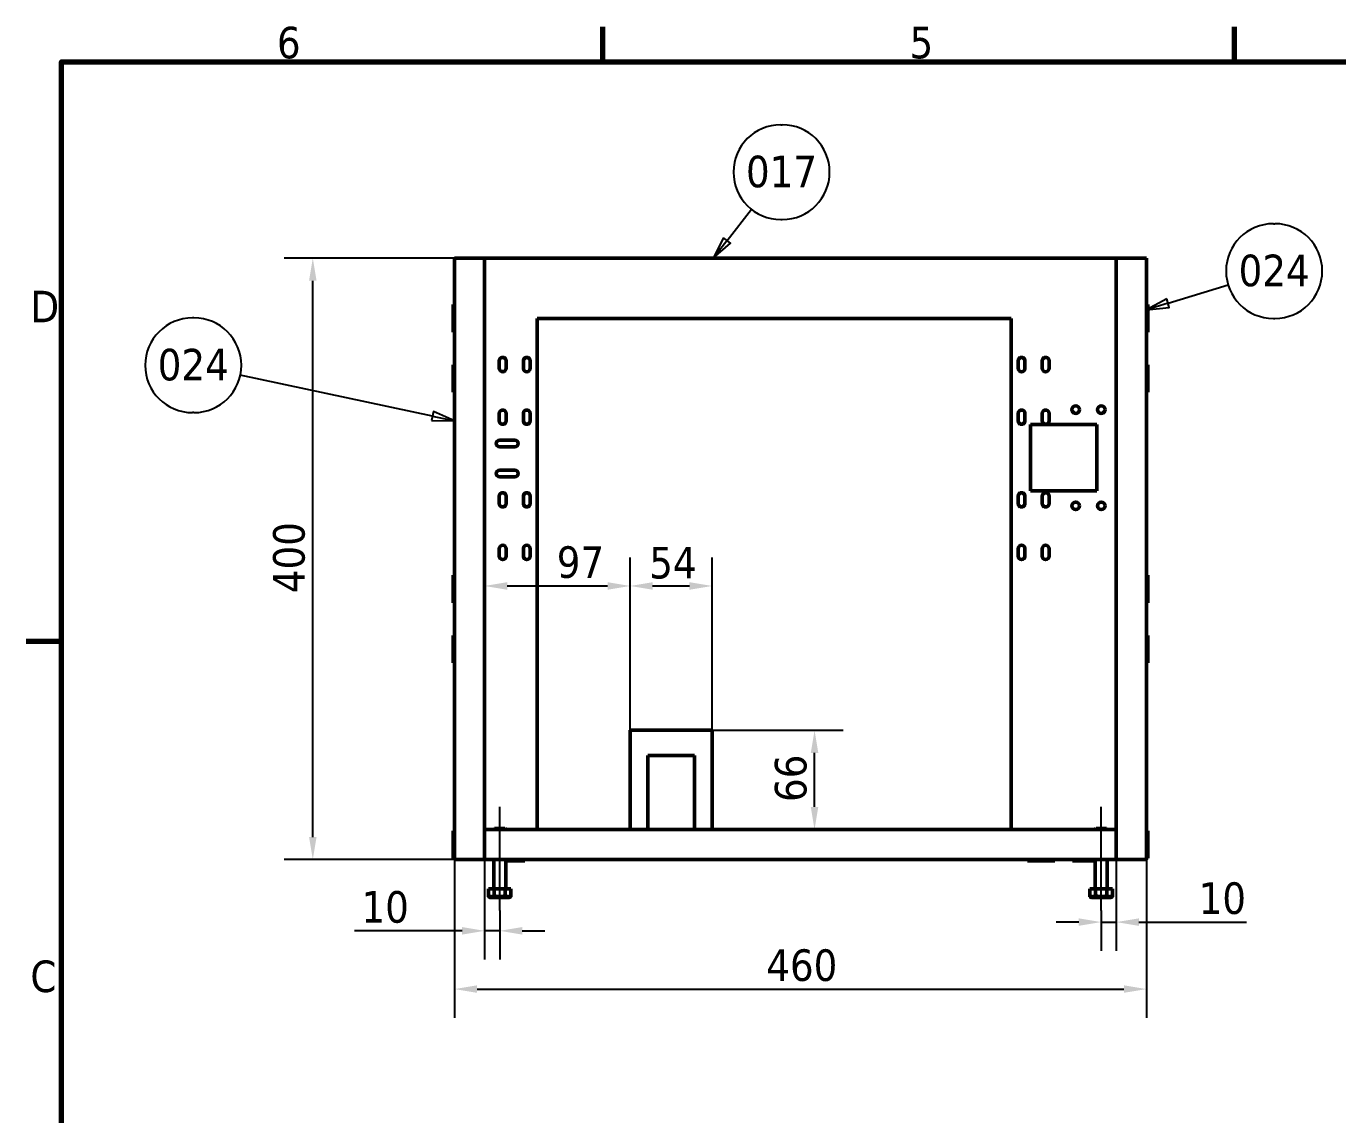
# Model space of a CAD drawing. Header units: millimetres. Extents: x -1407 to 2520, y 0 to 1782.
# Drawn here: x 37 to 909, y 1022 to 1746 of the extents above; entities that cross this region are included whole.
import ezdxf

# ---------------------------------------------------------------- set-up
doc = ezdxf.new("R2010")
doc.units = ezdxf.units.MM
doc.header["$LTSCALE"] = 6
for name, color, linetype, lineweight in [('Border (ISO)', 7, 'Continuous', 70), ('Centerline (ISO)', 7, 'Continuous', 25), ('Dimension (ISO)', 7, 'Continuous', 25), ('Symbol (ISO)', 7, 'Continuous', 25), ('Visible (ISO)', 7, 'Continuous', 50)]:
    doc.layers.add(name, color=color, linetype=linetype, lineweight=lineweight)
doc.styles.add('Note Text (ISO)', font='tahoma.ttf')
doc.dimstyles.new('Default (ISO)', dxfattribs={"dimscale": 6, "dimtxt": 3.5, "dimasz": 2.5, "dimexe": 3.175, "dimexo": 0, "dimgap": 0.762, "dimtad": 1, "dimrnd": 1e-08, "dimzin": 0, "dimtxsty": 'Note Text (ISO)', "dimcen": 0.09, "dimdle": 10, "dimclrd": 256, "dimclre": 256, "dimclrt": 256, "dimazin": 0, "dimtfac": 1.001486, "dimtmove": 0, "dimatfit": 3, "dimfxl": 1, "dimtolj": 1, "dimtzin": 0, "dimlwd": -1, "dimlwe": -1, "dimarcsym": 0})

# ---------------------------------------------------------------- blocks, each defined once
blk = doc.blocks.new('Borders Default Border')
at = {"layer": 'Border (ISO)'}
for p, q in [((70, 287), (70, 290.9)), ((140, 287), (140, 290.9)), ((10, 222.75), (6.1, 222.75))]:
    blk.add_line(p, q, dxfattribs=at)
at = {"layer": 'Border (ISO)', "flags": 128}
blk.add_lwpolyline([(10, 10), (10, 287), (410, 287), (410, 10), (10, 10)], dxfattribs=at)
at = {"layer": 'Border (ISO)', "char_height": 3.5, "attachment_point": 7, "style": 'Note Text (ISO)'}
for s, insert in [('6', (33.88, 287.33)), ('5', (103.98, 287.33)), ('D', (6.57, 258.13)), ('C', (6.56, 183.81))]:
    blk.add_mtext(s, dxfattribs=dict(at, insert=insert))
blk = doc.blocks.new('*D6')
at = {"layer": 'Defpoints', "color": 0, "transparency": 16777216}
for p in [(321.4, 1191.4), (781.4, 1191.4), (781.4, 1105.26)]:
    blk.add_point(p, dxfattribs=at)
at = {"layer": 'Dimension (ISO)', "transparency": 16777216}
for p, q in [((321.4, 1191.4), (321.4, 1086.21)), ((781.4, 1191.4), (781.4, 1086.21)), ((336.4, 1105.26), (766.4, 1105.26))]:
    blk.add_line(p, q, dxfattribs=at)
for points in [[(336.4, 1107.76), (336.4, 1102.76), (321.4, 1105.26)], [(766.4, 1107.76), (766.4, 1102.76), (781.4, 1105.26)]]:
    blk.add_solid(points, dxfattribs=at)
at = {"layer": 'Dimension (ISO)', "transparency": 16777216, "insert": (528.62, 1131.69), "char_height": 21, "attachment_point": 1, "style": 'Note Text (ISO)'}
blk.add_mtext('\\A1;460', dxfattribs=at)
blk = doc.blocks.new('*D7')
at = {"layer": 'Defpoints', "color": 0, "transparency": 16777216}
for p in [(227.14, 1591.4), (341.4, 1591.4), (341.4, 1191.4)]:
    blk.add_point(p, dxfattribs=at)
at = {"layer": 'Dimension (ISO)', "transparency": 16777216}
for p, q in [((341.4, 1591.4), (208.09, 1591.4)), ((227.14, 1206.4), (227.14, 1576.4)), ((341.4, 1191.4), (208.09, 1191.4))]:
    blk.add_line(p, q, dxfattribs=at)
for points in [[(224.64, 1576.4), (229.64, 1576.4), (227.14, 1591.4)], [(224.64, 1206.4), (229.64, 1206.4), (227.14, 1191.4)]]:
    blk.add_solid(points, dxfattribs=at)
at = {"layer": 'Dimension (ISO)', "transparency": 16777216, "insert": (200.71, 1368.61), "char_height": 21, "attachment_point": 1, "rotation": 90, "style": 'Note Text (ISO)'}
blk.add_mtext('\\A1;400', dxfattribs=at)
blk = doc.blocks.new('*D17')
at = {"layer": 'Defpoints', "color": 0, "transparency": 16777216}
for p in [(438.09, 1373.4), (438.09, 1277.4), (341.4, 1211.4)]:
    blk.add_point(p, dxfattribs=at)
at = {"layer": 'Dimension (ISO)', "transparency": 16777216}
for p, q in [((341.4, 1211.4), (341.4, 1392.45)), ((438.09, 1277.4), (438.09, 1392.45)), ((356.4, 1373.4), (423.09, 1373.4))]:
    blk.add_line(p, q, dxfattribs=at)
for points in [[(356.4, 1375.9), (356.4, 1370.9), (341.4, 1373.4)], [(423.09, 1375.9), (423.09, 1370.9), (438.09, 1373.4)]]:
    blk.add_solid(points, dxfattribs=at)
at = {"layer": 'Dimension (ISO)', "transparency": 16777216, "insert": (389.34, 1399.8), "char_height": 21, "attachment_point": 1, "style": 'Note Text (ISO)'}
blk.add_mtext('\\A1;97', dxfattribs=at)
blk = doc.blocks.new('*D18')
at = {"layer": 'Defpoints', "color": 0, "transparency": 16777216}
for p in [(438.09, 1277.4), (560.75, 1277.4), (438.09, 1211.4)]:
    blk.add_point(p, dxfattribs=at)
at = {"layer": 'Dimension (ISO)', "transparency": 16777216}
for p, q in [((438.09, 1277.4), (579.8, 1277.4)), ((560.75, 1226.4), (560.75, 1262.4)), ((438.09, 1211.4), (579.8, 1211.4))]:
    blk.add_line(p, q, dxfattribs=at)
for points in [[(558.25, 1262.4), (563.25, 1262.4), (560.75, 1277.4)], [(558.25, 1226.4), (563.25, 1226.4), (560.75, 1211.4)]]:
    blk.add_solid(points, dxfattribs=at)
at = {"layer": 'Dimension (ISO)', "transparency": 16777216, "insert": (534.34, 1229.7), "char_height": 21, "attachment_point": 1, "rotation": 90, "style": 'Note Text (ISO)'}
blk.add_mtext('\\A1;66', dxfattribs=at)
blk = doc.blocks.new('*D19')
at = {"layer": 'Defpoints', "color": 0, "transparency": 16777216}
for p in [(492.59, 1373.4), (438.09, 1277.4), (492.59, 1277.4)]:
    blk.add_point(p, dxfattribs=at)
at = {"layer": 'Dimension (ISO)', "transparency": 16777216}
for p, q in [((438.09, 1277.4), (438.09, 1392.45)), ((492.59, 1277.4), (492.59, 1392.45)), ((453.09, 1373.4), (477.59, 1373.4))]:
    blk.add_line(p, q, dxfattribs=at)
for points in [[(453.09, 1375.9), (453.09, 1370.9), (438.09, 1373.4)], [(477.59, 1375.9), (477.59, 1370.9), (492.59, 1373.4)]]:
    blk.add_solid(points, dxfattribs=at)
at = {"layer": 'Dimension (ISO)', "transparency": 16777216, "insert": (450.8, 1399.41), "char_height": 21, "attachment_point": 1, "style": 'Note Text (ISO)'}
blk.add_mtext('\\A1;54', dxfattribs=at)
blk = doc.blocks.new('*D38')
at = {"layer": 'Defpoints', "color": 0, "transparency": 16777216}
for p in [(341.4, 1191.4), (351.4, 1157.42), (351.4, 1144)]:
    blk.add_point(p, dxfattribs=at)
at = {"layer": 'Dimension (ISO)', "transparency": 16777216}
for p, q in [((341.4, 1191.4), (341.4, 1124.95)), ((351.4, 1157.42), (351.4, 1124.95)), ((326.4, 1144), (254.94, 1144)), ((351.4, 1144), (341.4, 1144)), ((366.4, 1144), (381.4, 1144))]:
    blk.add_line(p, q, dxfattribs=at)
for points in [[(326.4, 1146.5), (326.4, 1141.5), (341.4, 1144)], [(366.4, 1146.5), (366.4, 1141.5), (351.4, 1144)]]:
    blk.add_solid(points, dxfattribs=at)
at = {"layer": 'Dimension (ISO)', "transparency": 16777216, "insert": (259.51, 1170.44), "char_height": 21, "attachment_point": 1, "style": 'Note Text (ISO)'}
blk.add_mtext('\\A1;10', dxfattribs=at)
blk = doc.blocks.new('*D39')
at = {"layer": 'Defpoints', "color": 0, "transparency": 16777216}
for p in [(761.4, 1191.4), (751.4, 1157.42), (751.4, 1149.82)]:
    blk.add_point(p, dxfattribs=at)
at = {"layer": 'Dimension (ISO)', "transparency": 16777216}
for p, q in [((761.4, 1191.4), (761.4, 1130.77)), ((751.4, 1157.42), (751.4, 1130.77)), ((736.4, 1149.82), (721.4, 1149.82)), ((751.4, 1149.82), (761.4, 1149.82)), ((776.4, 1149.82), (847.86, 1149.82))]:
    blk.add_line(p, q, dxfattribs=at)
for points in [[(736.4, 1152.32), (736.4, 1147.32), (751.4, 1149.82)], [(776.4, 1152.32), (776.4, 1147.32), (761.4, 1149.82)]]:
    blk.add_solid(points, dxfattribs=at)
at = {"layer": 'Dimension (ISO)', "transparency": 16777216, "insert": (816.11, 1176.26), "char_height": 21, "attachment_point": 1, "style": 'Note Text (ISO)'}
blk.add_mtext('\\A1;10', dxfattribs=at)
blk = doc.blocks.new('Balloon15')
at = {"layer": 'Symbol (ISO)'}
for p, q in [((89.72, 280.03), (89.88, 280.03)), ((83.77, 267.2), (86.48, 270.66)), ((89.72, 269.53), (89.88, 269.53)), ((83.37, 267.51), (82.23, 265.23)), ((84.16, 266.89), (83.37, 267.51)), ((83.77, 267.2), (82.23, 265.23)), ((82.23, 265.23), (84.16, 266.89))]:
    blk.add_line(p, q, dxfattribs=at)
at = {"layer": 'Symbol (ISO)', "flags": 128}
blk.add_lwpolyline([(83.37, 267.51), (82.23, 265.23), (84.16, 266.89), (83.37, 267.51)], dxfattribs=at)
at = {"layer": 'Symbol (ISO)'}
for centre, start, end in [((89.72, 274.78), 90, 270), ((89.88, 274.78), 270, 90)]:
    blk.add_arc(centre, 5.25, start, end, dxfattribs=at)
blk.add_solid([(83.37, 267.51), (82.23, 265.23), (84.16, 266.89), (83.37, 267.51)], dxfattribs=at)
at = {"layer": 'Symbol (ISO)', "insert": (89.8, 274.82), "char_height": 3.5, "attachment_point": 5, "style": 'Note Text (ISO)'}
blk.add_mtext('017', dxfattribs=at)
blk = doc.blocks.new('Balloon16')
at = {"layer": 'Symbol (ISO)'}
for p, q in [((144.31, 269.06), (144.47, 269.06)), ((132.63, 260.26), (139.3, 262.29)), ((132.48, 260.74), (130.23, 259.53)), ((132.63, 260.26), (130.23, 259.53)), ((132.77, 259.78), (132.48, 260.74)), ((130.23, 259.53), (132.77, 259.78)), ((144.31, 258.56), (144.47, 258.56))]:
    blk.add_line(p, q, dxfattribs=at)
at = {"layer": 'Symbol (ISO)', "flags": 128}
blk.add_lwpolyline([(132.48, 260.74), (130.23, 259.53), (132.77, 259.78), (132.48, 260.74)], dxfattribs=at)
at = {"layer": 'Symbol (ISO)'}
for centre, start, end in [((144.31, 263.81), 90, 270), ((144.47, 263.81), 270, 90)]:
    blk.add_arc(centre, 5.25, start, end, dxfattribs=at)
blk.add_solid([(132.48, 260.74), (130.23, 259.53), (132.77, 259.78), (132.48, 260.74)], dxfattribs=at)
at = {"layer": 'Symbol (ISO)', "insert": (144.39, 263.85), "char_height": 3.5, "attachment_point": 5, "style": 'Note Text (ISO)'}
blk.add_mtext('024', dxfattribs=at)
blk = doc.blocks.new('Balloon17')
at = {"layer": 'Symbol (ISO)'}
for p, q in [((24.69, 258.62), (24.53, 258.62)), ((51.12, 247.74), (29.81, 252.28)), ((24.69, 248.12), (24.53, 248.12)), ((51.23, 248.23), (51.02, 247.25)), ((51.02, 247.25), (53.57, 247.22)), ((51.12, 247.74), (53.57, 247.22)), ((53.57, 247.22), (51.23, 248.23))]:
    blk.add_line(p, q, dxfattribs=at)
at = {"layer": 'Symbol (ISO)', "flags": 128}
blk.add_lwpolyline([(51.02, 247.25), (53.57, 247.22), (51.23, 248.23), (51.02, 247.25)], dxfattribs=at)
at = {"layer": 'Symbol (ISO)'}
for centre, start, end in [((24.53, 253.37), 90, 270), ((24.69, 253.37), 270, 90)]:
    blk.add_arc(centre, 5.25, start, end, dxfattribs=at)
blk.add_solid([(51.02, 247.25), (53.57, 247.22), (51.23, 248.23), (51.02, 247.25)], dxfattribs=at)
at = {"layer": 'Symbol (ISO)', "insert": (24.61, 253.41), "char_height": 3.5, "attachment_point": 5, "style": 'Note Text (ISO)'}
blk.add_mtext('024', dxfattribs=at)

msp = doc.modelspace()

# ---------------------------------------------------------------- linework, layer by layer
at = {"layer": 'Centerline (ISO)', "linetype": 'Continuous'}
for p, q in [((351.4, 1157.42), (351.4, 1226.4)), ((751.4, 1157.42), (751.4, 1226.4))]:
    msp.add_line(p, q, dxfattribs=at)
at = {"layer": 'Visible (ISO)'}
for p, q in [((321.4, 1191.4), (321.4, 1591.4)), ((321.4, 1591.4), (341.4, 1591.4)), ((341.4, 1591.4), (341.4, 1211.4)), ((761.4, 1591.4), (341.4, 1591.4)), ((761.4, 1211.4), (761.4, 1591.4)), ((761.4, 1591.4), (781.4, 1591.4)), ((781.4, 1591.4), (781.4, 1191.4)), ((320.55, 1542.25), (320.55, 1560.55)), ((320.55, 1560.55), (321.4, 1560.55)), ((782.25, 1560.55), (781.4, 1560.55)), ((782.25, 1560.55), (782.25, 1542.25)), ((376.4, 1551.4), (691.4, 1551.4)), ((376.4, 1211.4), (376.4, 1551.4)), ((691.4, 1551.4), (691.4, 1211.4)), ((320.55, 1542.25), (321.4, 1542.25)), ((782.25, 1542.25), (781.4, 1542.25)), ((320.55, 1502.25), (320.55, 1520.55)), ((320.55, 1520.55), (321.4, 1520.55)), ((351.15, 1518.2), (351.15, 1523.2)), ((355.65, 1523.2), (355.65, 1518.2)), ((367.15, 1518.2), (367.15, 1523.2)), ((371.65, 1523.2), (371.65, 1518.2)), ((696.15, 1518.2), (696.15, 1523.2)), ((700.65, 1523.2), (700.65, 1518.2)), ((712.15, 1518.2), (712.15, 1523.2)), ((716.65, 1523.2), (716.65, 1518.2)), ((782.25, 1520.55), (781.4, 1520.55)), ((782.25, 1520.55), (782.25, 1502.25)), ((352.47, 1516.15), (354.33, 1516.15)), ((320.55, 1502.25), (321.4, 1502.25)), ((782.25, 1502.25), (781.4, 1502.25)), ((351.15, 1483.2), (351.15, 1488.2)), ((355.65, 1488.2), (355.65, 1483.2)), ((367.15, 1483.2), (367.15, 1488.2)), ((371.65, 1488.2), (371.65, 1483.2)), ((696.15, 1483.2), (696.15, 1488.2)), ((700.65, 1488.2), (700.65, 1483.2)), ((712.15, 1483.2), (712.15, 1488.2)), ((716.65, 1488.2), (716.65, 1483.2)), ((704.4, 1480.7), (748.4, 1480.7)), ((704.4, 1436.7), (704.4, 1480.7)), ((748.4, 1480.7), (748.4, 1436.7)), ((351.4, 1470.45), (361.4, 1470.45)), ((361.4, 1465.95), (351.4, 1465.95)), ((351.4, 1450.45), (361.4, 1450.45)), ((361.4, 1445.95), (351.4, 1445.95)), ((351.15, 1428.2), (351.15, 1433.2)), ((355.65, 1433.2), (355.65, 1428.2)), ((367.15, 1428.2), (367.15, 1433.2)), ((371.65, 1433.2), (371.65, 1428.2)), ((696.15, 1428.2), (696.15, 1433.2)), ((700.65, 1433.2), (700.65, 1428.2)), ((748.4, 1436.7), (704.4, 1436.7)), ((712.15, 1428.2), (712.15, 1433.2)), ((716.65, 1433.2), (716.65, 1428.2)), ((351.15, 1393.2), (351.15, 1398.2)), ((355.65, 1398.2), (355.65, 1393.2)), ((367.15, 1393.2), (367.15, 1398.2)), ((371.65, 1398.2), (371.65, 1393.2)), ((696.15, 1393.2), (696.15, 1398.2)), ((700.65, 1398.2), (700.65, 1393.2)), ((712.15, 1393.2), (712.15, 1398.2)), ((716.65, 1398.2), (716.65, 1393.2)), ((320.55, 1362.25), (320.55, 1380.55)), ((320.55, 1380.55), (321.4, 1380.55)), ((782.25, 1380.55), (781.4, 1380.55)), ((782.25, 1380.55), (782.25, 1362.25)), ((320.55, 1362.25), (321.4, 1362.25)), ((782.25, 1362.25), (781.4, 1362.25)), ((320.55, 1322.25), (320.55, 1340.55)), ((320.55, 1340.55), (321.4, 1340.55)), ((782.25, 1340.55), (781.4, 1340.55)), ((782.25, 1340.55), (782.25, 1322.25)), ((320.55, 1322.25), (321.4, 1322.25)), ((782.25, 1322.25), (781.4, 1322.25)), ((438.09, 1277.4), (492.59, 1277.4)), ((438.09, 1211.4), (438.09, 1277.4)), ((492.59, 1277.4), (492.59, 1211.4)), ((449.82, 1260.65), (480.85, 1260.65)), ((449.82, 1211.4), (449.82, 1260.65)), ((480.85, 1260.65), (480.85, 1211.4)), ((320.55, 1192.25), (320.55, 1210.55)), ((320.55, 1210.55), (321.4, 1210.55)), ((341.4, 1191.4), (341.4, 1211.4)), ((341.4, 1211.4), (761.4, 1211.4)), ((348.02, 1212.02), (347.4, 1211.4)), ((348.02, 1212.02), (354.77, 1212.02)), ((354.77, 1212.02), (355.4, 1211.4)), ((748.02, 1212.02), (747.4, 1211.4)), ((748.02, 1212.02), (754.77, 1212.02)), ((754.77, 1212.02), (755.4, 1211.4)), ((761.4, 1191.4), (761.4, 1211.4)), ((782.25, 1210.55), (781.4, 1210.55)), ((782.25, 1210.55), (782.25, 1192.25)), ((320.55, 1192.25), (321.4, 1192.25)), ((321.4, 1191.4), (341.4, 1191.4)), ((341.4, 1191.4), (761.4, 1191.4)), ((347.4, 1172.42), (347.4, 1191.4)), ((355.4, 1172.42), (355.4, 1191.4)), ((368.05, 1190.55), (355.4, 1190.55)), ((368.05, 1190.55), (368.05, 1191.4)), ((702.25, 1190.55), (702.25, 1191.4)), ((720.55, 1190.55), (702.25, 1190.55)), ((720.55, 1190.55), (720.55, 1191.4)), ((732.25, 1190.55), (732.25, 1191.4)), ((747.4, 1190.55), (732.25, 1190.55)), ((747.4, 1172.42), (747.4, 1191.4)), ((755.4, 1172.42), (755.4, 1191.4)), ((761.4, 1191.4), (781.4, 1191.4)), ((782.25, 1192.25), (781.4, 1192.25)), ((347.65, 1172.02), (343.89, 1172.02)), ((343.89, 1172.02), (343.89, 1167.3)), ((355.15, 1172.02), (347.65, 1172.02)), ((347.65, 1172.02), (347.65, 1167.3)), ((358.91, 1172.02), (355.15, 1172.02)), ((355.15, 1172.02), (355.15, 1167.3)), ((358.91, 1172.02), (358.91, 1167.3)), ((747.65, 1172.02), (743.89, 1172.02)), ((743.89, 1172.02), (743.89, 1167.3)), ((755.15, 1172.02), (747.65, 1172.02)), ((747.65, 1172.02), (747.65, 1167.3)), ((758.91, 1172.02), (755.15, 1172.02)), ((755.15, 1172.02), (755.15, 1167.3)), ((758.91, 1172.02), (758.91, 1167.3)), ((344.9, 1166.72), (343.89, 1167.3)), ((344.02, 1167.23), (344.02, 1166.68)), ((344.9, 1166.1), (344.51, 1166.32)), ((344.9, 1166.72), (345.77, 1166.72)), ((344.9, 1166.1), (345.27, 1166.1)), ((345.27, 1166.1), (350.2, 1166.1)), ((345.77, 1166.72), (351.4, 1166.72)), ((346.51, 1166.72), (346.51, 1166.68)), ((350.2, 1166.1), (356.33, 1166.1)), ((351.4, 1166.72), (357.03, 1166.72)), ((353.89, 1166.72), (353.89, 1166.68)), ((356.33, 1166.1), (357.9, 1166.1)), ((357.03, 1166.72), (357.9, 1166.72)), ((357.9, 1166.72), (358.91, 1167.3)), ((357.9, 1166.1), (358.29, 1166.32)), ((358.78, 1167.23), (358.78, 1166.68)), ((744.9, 1166.72), (743.89, 1167.3)), ((743.89, 1167.3), (743.89, 1166.68)), ((744.9, 1166.1), (743.89, 1166.68)), ((744.9, 1166.72), (745.77, 1166.72)), ((744.9, 1166.1), (745.77, 1166.1)), ((745.77, 1166.72), (751.4, 1166.72)), ((745.77, 1166.1), (751.4, 1166.1)), ((747.65, 1166.72), (747.65, 1166.68)), ((751.4, 1166.72), (757.03, 1166.72)), ((751.4, 1166.1), (757.03, 1166.1)), ((755.15, 1166.72), (755.15, 1166.68)), ((757.03, 1166.72), (757.9, 1166.72)), ((757.03, 1166.1), (757.9, 1166.1)), ((757.9, 1166.72), (758.91, 1167.3)), ((757.9, 1166.1), (758.91, 1166.68)), ((758.91, 1167.3), (758.91, 1166.68))]:
    msp.add_line(p, q, dxfattribs=at)
for centre in [(734.4, 1490.7), (751.4, 1490.7), (734.4, 1426.7), (751.4, 1426.7)]:
    msp.add_circle(centre, 2.5, dxfattribs=at)
for centre, radius, start, end in [((353.4, 1523.2), 2.25, 0, 180), ((353.4, 1518.2), 2.25, 180, 0), ((369.4, 1523.2), 2.25, 0, 180), ((369.4, 1518.2), 2.25, 180, 0), ((698.4, 1523.2), 2.25, 0, 180), ((698.4, 1518.2), 2.25, 180, 0), ((714.4, 1523.2), 2.25, 0, 180), ((714.4, 1518.2), 2.25, 180, 0), ((353.4, 1488.2), 2.25, 0, 180), ((353.4, 1483.2), 2.25, 180, 0), ((369.4, 1488.2), 2.25, 0, 180), ((369.4, 1483.2), 2.25, 180, 0), ((698.4, 1488.2), 2.25, 0, 180), ((698.4, 1483.2), 2.25, 180, 0), ((714.4, 1488.2), 2.25, 0, 180), ((714.4, 1483.2), 2.25, 180, 0), ((351.4, 1468.2), 2.25, 90, 270), ((361.4, 1468.2), 2.25, 270, 90), ((351.4, 1448.2), 2.25, 90, 270), ((361.4, 1448.2), 2.25, 270, 90), ((353.4, 1433.2), 2.25, 0, 180), ((369.4, 1433.2), 2.25, 0, 180), ((698.4, 1433.2), 2.25, 0, 180), ((714.4, 1433.2), 2.25, 0, 180), ((353.4, 1428.2), 2.25, 180, 0), ((369.4, 1428.2), 2.25, 180, 0), ((698.4, 1428.2), 2.25, 180, 0), ((714.4, 1428.2), 2.25, 180, 0), ((353.4, 1398.2), 2.25, 0, 180), ((369.4, 1398.2), 2.25, 0, 180), ((698.4, 1398.2), 2.25, 0, 180), ((714.4, 1398.2), 2.25, 0, 180), ((353.4, 1393.2), 2.25, 180, 0), ((369.4, 1393.2), 2.25, 180, 0), ((698.4, 1393.2), 2.25, 180, 0), ((714.4, 1393.2), 2.25, 180, 0), ((347, 1172.42), 0.4, 270, 0), ((355.8, 1172.42), 0.4, 180, 270), ((747, 1172.42), 0.4, 270, 0), ((755.8, 1172.42), 0.4, 180, 270)]:
    msp.add_arc(centre, radius, start, end, dxfattribs=at)
for points, weights in [([(343.89, 1167.3), (344.9, 1166.72), (345.77, 1166.72)], [1.00355030969, 1.03979166106, 1]), ([(344.02, 1166.68), (344.69, 1166.1), (345.27, 1166.1)], [1.00355030969, 1.03979166106, 1]), ([(345.27, 1166.1), (345.84, 1166.1), (346.51, 1166.68)], [1, 1.03979481455, 1.00354456497]), ([(345.77, 1166.72), (346.64, 1166.72), (347.65, 1167.3)], [1, 1.03979481455, 1.00354456497]), ([(346.51, 1166.68), (348.49, 1166.1), (350.2, 1166.1)], [1.00354456497, 1.03979481455, 1]), ([(347.65, 1167.3), (349.66, 1166.72), (351.4, 1166.72)], [1.00354456497, 1.03979481455, 1]), ([(350.2, 1166.1), (351.91, 1166.1), (353.89, 1166.68)], [1, 1.03979481455, 1.00354456497]), ([(351.4, 1166.72), (353.14, 1166.72), (355.15, 1167.3)], [1, 1.03979481455, 1.00354456497]), ([(353.89, 1166.68), (355.2, 1166.1), (356.33, 1166.1)], [1.00354456497, 1.03979481455, 1]), ([(355.15, 1167.3), (356.16, 1166.72), (357.03, 1166.72)], [1.00354456497, 1.03979481455, 1]), ([(356.33, 1166.1), (357.47, 1166.1), (358.78, 1166.68)], [1, 1.03979166106, 1.00355030969]), ([(357.03, 1166.72), (357.9, 1166.72), (358.91, 1167.3)], [1, 1.03979166106, 1.00355030969]), ([(358.78, 1166.68), (358.52, 1166.46), (358.29, 1166.32)], [1.00355030969, 1.01705237609, 1.02000100578]), ([(743.89, 1167.3), (744.9, 1166.72), (745.77, 1166.72)], [1.00355030969, 1.03979166106, 1]), ([(743.89, 1166.68), (744.9, 1166.1), (745.77, 1166.1)], [1.00355030969, 1.03979166106, 1]), ([(745.77, 1166.72), (746.64, 1166.72), (747.65, 1167.3)], [1, 1.03979481455, 1.00354456497]), ([(745.77, 1166.1), (746.64, 1166.1), (747.65, 1166.68)], [1, 1.03979481455, 1.00354456497]), ([(747.65, 1167.3), (749.66, 1166.72), (751.4, 1166.72)], [1.00354456497, 1.03979481455, 1]), ([(747.65, 1166.68), (749.66, 1166.1), (751.4, 1166.1)], [1.00354456497, 1.03979481455, 1]), ([(751.4, 1166.72), (753.14, 1166.72), (755.15, 1167.3)], [1, 1.03979481455, 1.00354456497]), ([(751.4, 1166.1), (753.14, 1166.1), (755.15, 1166.68)], [1, 1.03979481455, 1.00354456497]), ([(755.15, 1167.3), (756.16, 1166.72), (757.03, 1166.72)], [1.00354456497, 1.03979481455, 1]), ([(755.15, 1166.68), (756.16, 1166.1), (757.03, 1166.1)], [1.00354456497, 1.03979481455, 1]), ([(757.03, 1166.72), (757.9, 1166.72), (758.91, 1167.3)], [1, 1.03979166106, 1.00355030969]), ([(757.03, 1166.1), (757.9, 1166.1), (758.91, 1166.68)], [1, 1.03979166106, 1.00355030969])]:
    msp.add_rational_spline(points, weights, degree=2, dxfattribs=at)

# ---------------------------------------------------------------- block references
at = {"xscale": 6, "yscale": 6, "zscale": 6}
msp.add_blockref('Borders Default Border', (0, 0), dxfattribs=at)
at = {"layer": 'Symbol (ISO)', "xscale": 6, "yscale": 6, "zscale": 6}
for name in ['Balloon15', 'Balloon16', 'Balloon17']:
    msp.add_blockref(name, (0, 0), dxfattribs=at)

# ---------------------------------------------------------------- dimensions: what is measured, and where the dimension line sits
at = {"layer": 'Dimension (ISO)'}
for base, p1, p2, angle, picture, middle in [((227.14, 1591.4), (341.4, 1191.4), (341.4, 1591.4), 270, '*D7', (227.14, 1391.4)), ((560.75, 1277.4), (438.09, 1211.4), (438.09, 1277.4), 90, '*D18', (560.75, 1244.4))]:
    dim = msp.add_linear_dim(base=base, p1=p1, p2=p2, angle=angle, dimstyle='Default (ISO)', override={"dimgap": 0.762, "dimdec": 0, "dimtol": 0, "dimlim": 0, "dimtp": 0, "dimtm": 0, "dimtdec": 2, "dimtofl": 0, "dimatfit": 1}, dxfattribs=at)
    dim.commit()
    dim.dimension.update_dxf_attribs({"geometry": picture, "text_midpoint": middle, "dimtype": 160})
for base, p1, p2, override, picture, middle in [((438.09, 1373.4), (341.4, 1211.4), (438.09, 1277.4), {"dimgap": 0.762, "dimdec": 0, "dimtol": 0, "dimlim": 0, "dimtp": 0, "dimtm": 0, "dimtdec": 2, "dimtofl": 0, "dimatfit": 1}, '*D17', (404.12, 1373.4)), ((492.5856171, 1373.39715588), (438.0856171, 1277.39715588), (492.5856171, 1277.39715588), {"dimgap": 0.762, "dimdec": 0, "dimtol": 0, "dimlim": 0, "dimtp": 0, "dimtm": 0, "dimtdec": 2, "dimtofl": 0, "dimatfit": 1}, '*D19', (465.3356171, 1373.39715588)), ((351.4, 1144), (341.4, 1191.4), (351.4, 1157.42), {"dimgap": 0.762, "dimdec": 0, "dimtol": 0, "dimlim": 0, "dimtp": 0, "dimtm": 0, "dimtdec": 2, "dimtofl": 1, "dimatfit": 1}, '*D38', (273.1, 1144)), ((781.4, 1105.26), (321.4, 1191.4), (781.4, 1191.4), {"dimgap": 0.762, "dimdec": 0, "dimtol": 0, "dimlim": 0, "dimtp": 0, "dimtm": 0, "dimtdec": 2, "dimtofl": 0, "dimatfit": 1}, '*D6', (551.4, 1105.26)), ((751.4, 1149.82), (761.4, 1191.4), (751.4, 1157.42), {"dimgap": 0.762, "dimdec": 0, "dimtol": 0, "dimlim": 0, "dimtp": 0, "dimtm": 0, "dimtdec": 2, "dimtofl": 1, "dimatfit": 1}, '*D39', (829.7, 1149.82))]:
    dim = msp.add_linear_dim(base=base, p1=p1, p2=p2, dimstyle='Default (ISO)', override=override, dxfattribs=at)
    dim.commit()
    dim.dimension.update_dxf_attribs({"geometry": picture, "text_midpoint": middle, "dimtype": 160})

doc.saveas('drawing.dxf')
